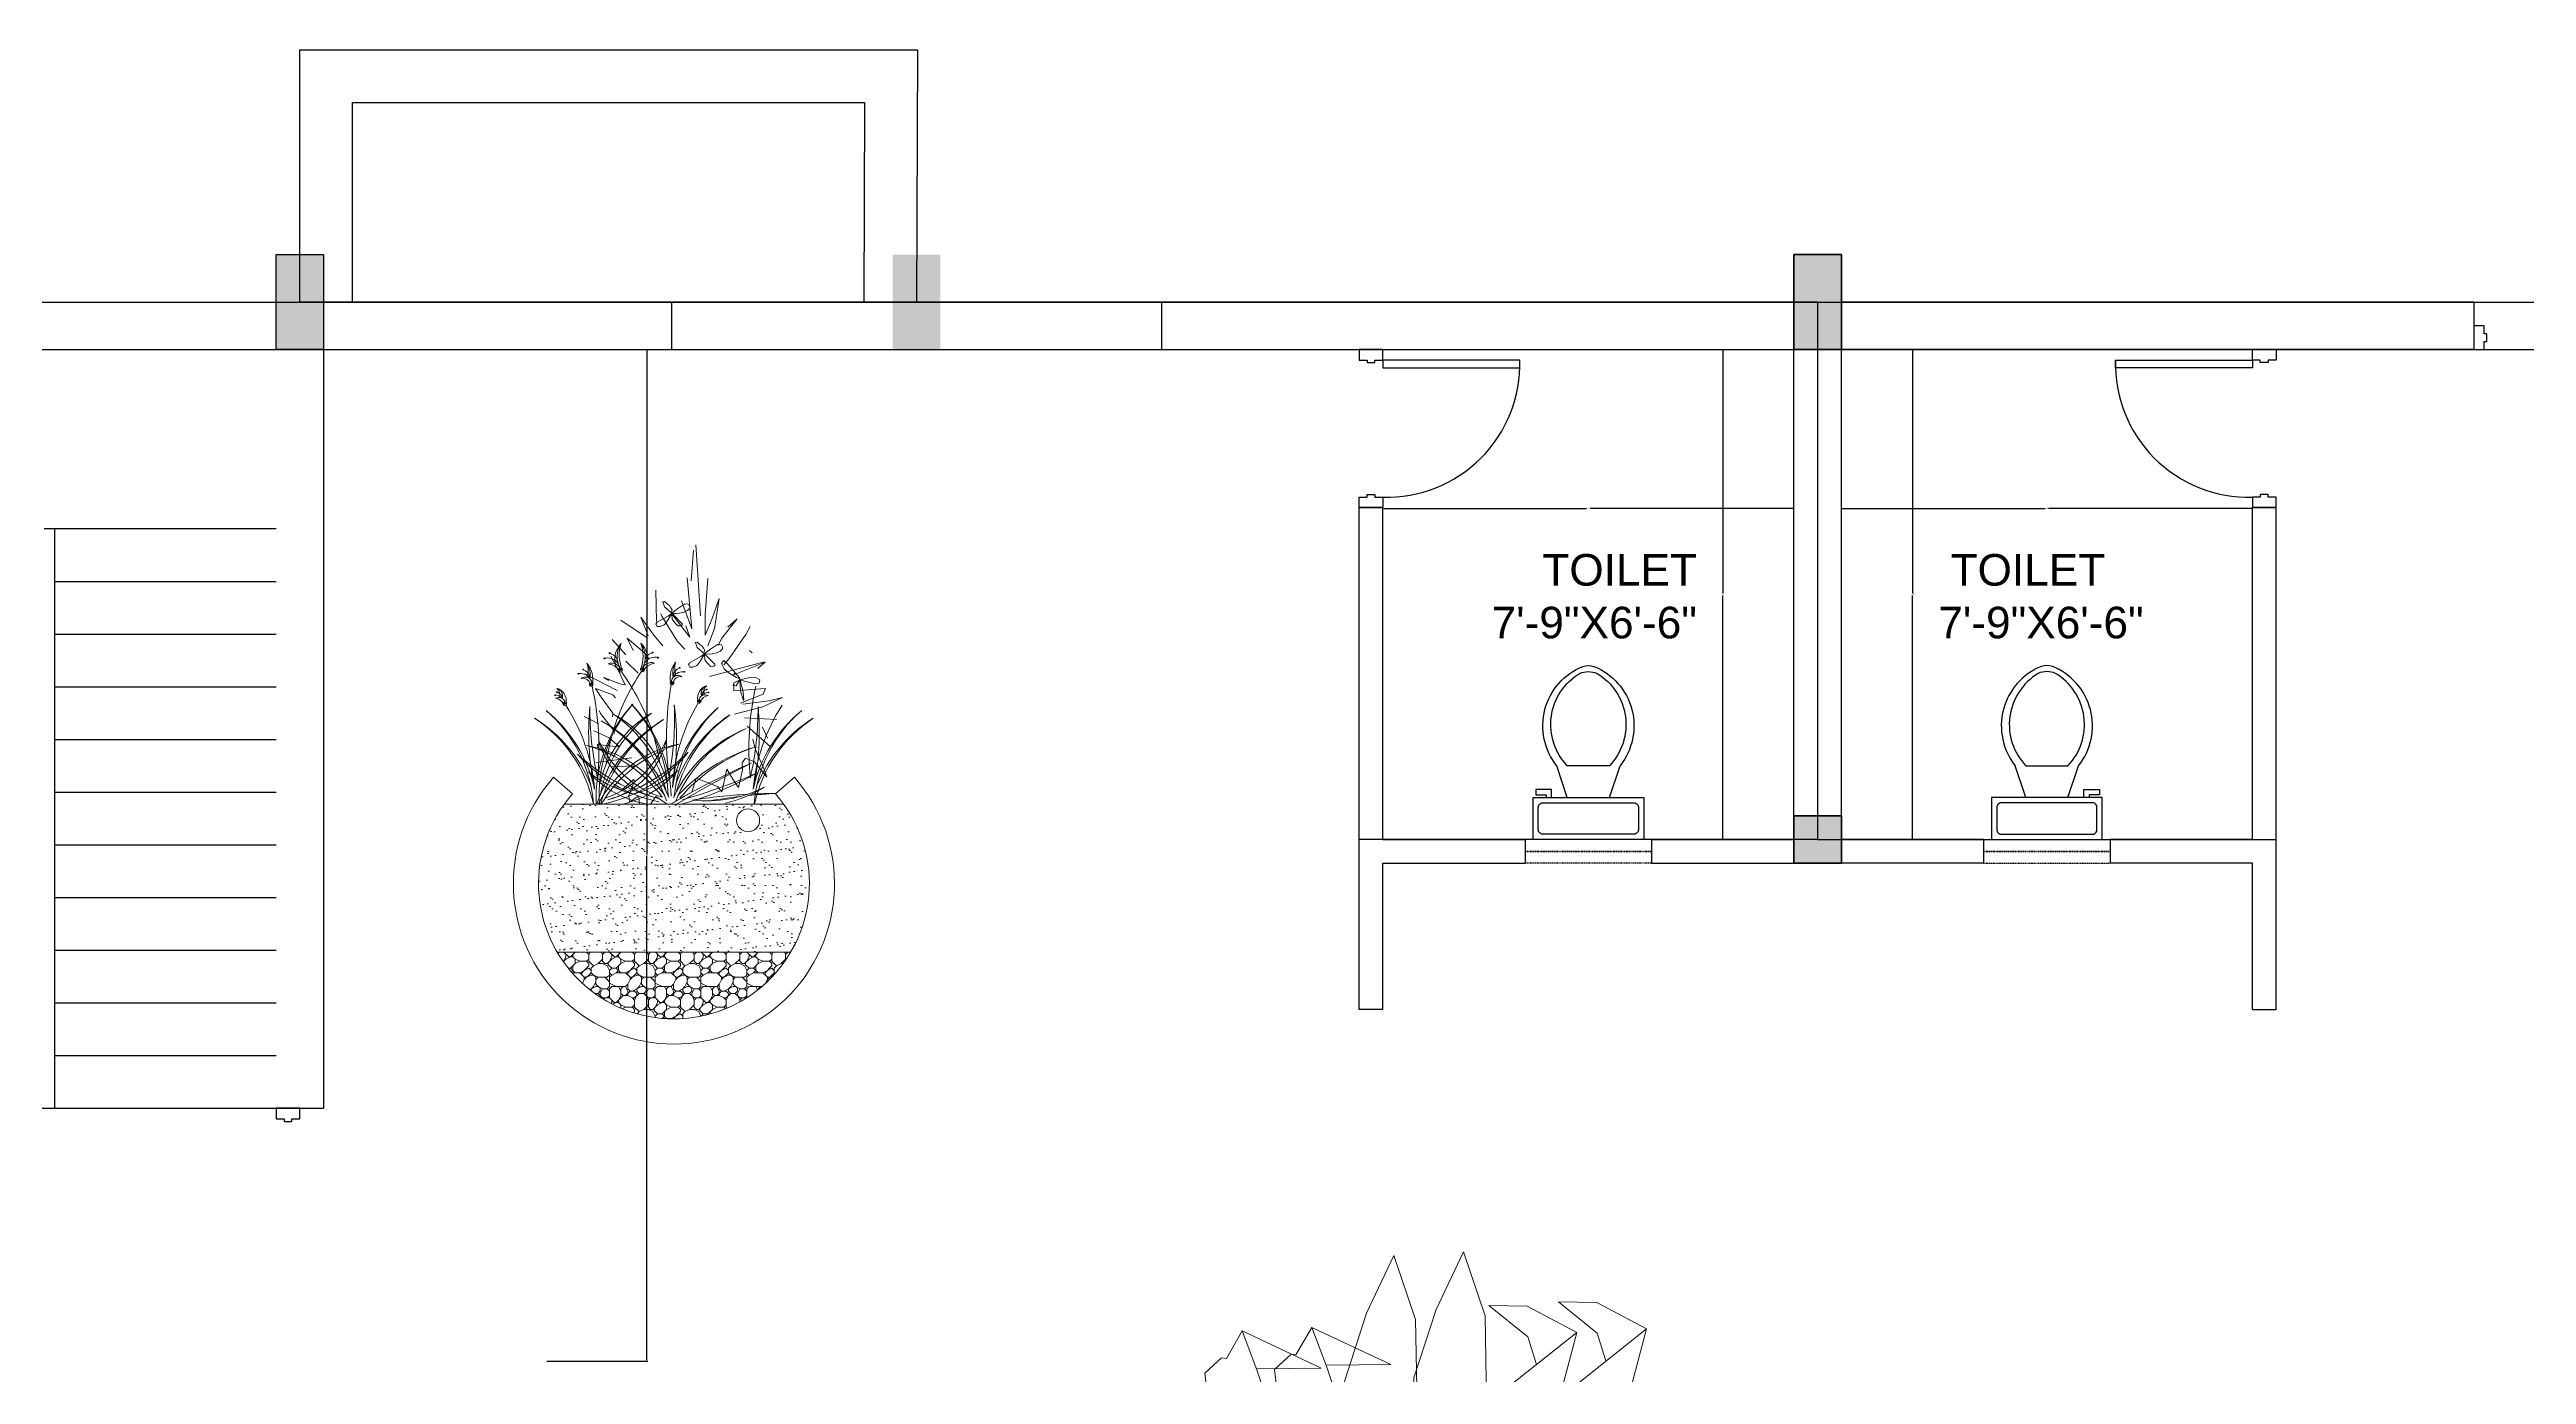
# Model space of a CAD drawing. Header units: metres. Extents: x -2370498 to 1228044, y -644254 to 236701.
# Drawn here: x -78493.2 to -78023.2, y 19658.2 to 19909.6 of the extents above; entities that cross this region are included whole.
import ezdxf

# ---------------------------------------------------------------- set-up
doc = ezdxf.new("R2010")
doc.units = ezdxf.units.M
doc.header["$MEASUREMENT"] = 0
doc.linetypes.add('HIDDEN2', pattern=[0.1875, 0.125, -0.0625])
for name, color, linetype in [('Beam', 6, 'Continuous'), ('column', 156, 'Continuous'), ('dim', 192, 'Continuous'), ('Door', 3, 'Continuous'), ('stair', 6, 'Continuous'), ('text', 1, 'Continuous'), ('TOILET SAMBLE', 181, 'Continuous'), ('window', 5, 'HIDDEN2')]:
    doc.layers.add(name, color=color, linetype=linetype)
doc.layers.add('fl', color=7, linetype='Continuous', lineweight=9, true_color=0xa3d166)
doc.layers.add('Wall', color=7, linetype='Continuous', lineweight=30)
doc.styles.get("Standard").update_dxf_attribs({"font": 'arial.ttf'})
doc.dimstyles.get("Standard").update_dxf_attribs({"dimtxt": 0.18, "dimasz": 0.18, "dimexe": 0.18, "dimexo": 0.0625, "dimgap": 0.09, "dimtad": 0, "dimtih": 1, "dimtoh": 1, "dimdec": 1, "dimzin": 0, "dimdsep": 46, "dimlunit": 4, "dimtxsty": 'Standard', "dimcen": 0.09, "dimadec": 0, "dimazin": 0, "dimtfac": 1, "dimtdec": 1, "dimtofl": 0, "dimtmove": 0, "dimatfit": 3, "dimfxl": 1, "dimtolj": 1, "dimtzin": 0, "dimarcsym": 0})

# ---------------------------------------------------------------- blocks, each defined once
blk = doc.blocks.new('*D69')
at = {"layer": 'Defpoints', "color": 0, "transparency": 16777216}
for p in [(-78398.86, 19852.73), (-78398.86, 19660.73), (-78379.84, 19660.73)]:
    blk.add_point(p, dxfattribs=at)
at = {"layer": 'dim', "color": 0, "lineweight": -2, "transparency": 16777216}
for p, q in [((-78398.8, 19852.73), (-78379.66, 19852.73)), ((-78379.84, 19852.55), (-78379.84, 19756.91)), ((-78379.84, 19660.91), (-78379.84, 19756.55)), ((-78398.8, 19660.73), (-78379.66, 19660.73))]:
    blk.add_line(p, q, dxfattribs=at)
at = {"layer": 'dim', "color": 0, "transparency": 16777216}
for points in [[(-78379.87, 19852.55), (-78379.81, 19852.55), (-78379.84, 19852.73)], [(-78379.87, 19660.91), (-78379.81, 19660.91), (-78379.84, 19660.73)]]:
    blk.add_solid(points, dxfattribs=at)
at = {"layer": 'dim', "color": 0, "transparency": 16777216, "insert": (-78379.84, 19756.73), "char_height": 0.18, "attachment_point": 5}
blk.add_mtext("\\A1;16'", dxfattribs=at)
blk = doc.blocks.new('*D70')
at = {"layer": 'Defpoints', "color": 0, "transparency": 16777216}
for p in [(-78240.17, 19822.57), (-78240.17, 19806.23), (-78162.17, 19806.23)]:
    blk.add_point(p, dxfattribs=at)
at = {"layer": 'dim', "color": 0, "lineweight": -2, "transparency": 16777216}
for p, q in [((-78240.17, 19806.29), (-78240.17, 19822.75)), ((-78239.99, 19822.57), (-78201.5, 19822.57)), ((-78162.35, 19822.57), (-78200.84, 19822.57)), ((-78162.17, 19806.29), (-78162.17, 19822.75))]:
    blk.add_line(p, q, dxfattribs=at)
at = {"layer": 'dim', "color": 0, "transparency": 16777216}
for points in [[(-78239.99, 19822.6), (-78239.99, 19822.54), (-78240.17, 19822.57)], [(-78162.35, 19822.6), (-78162.35, 19822.54), (-78162.17, 19822.57)]]:
    blk.add_solid(points, dxfattribs=at)
at = {"layer": 'dim', "color": 0, "transparency": 16777216, "insert": (-78201.17, 19822.57), "char_height": 0.18, "attachment_point": 5}
blk.add_mtext('\\A1;6\'-6"', dxfattribs=at)
blk = doc.blocks.new('*D71')
at = {"layer": 'Defpoints', "color": 0, "transparency": 16777216}
for p in [(-78177.42, 19852.73), (-78177.42, 19759.73), (-78175.67, 19759.73)]:
    blk.add_point(p, dxfattribs=at)
at = {"layer": 'dim', "color": 0, "lineweight": -2, "transparency": 16777216}
for p, q in [((-78177.36, 19852.73), (-78175.49, 19852.73)), ((-78175.67, 19852.55), (-78175.67, 19806.41)), ((-78175.67, 19759.91), (-78175.67, 19806.05)), ((-78177.36, 19759.73), (-78175.49, 19759.73))]:
    blk.add_line(p, q, dxfattribs=at)
at = {"layer": 'dim', "color": 0, "transparency": 16777216}
for points in [[(-78175.7, 19852.55), (-78175.64, 19852.55), (-78175.67, 19852.73)], [(-78175.7, 19759.91), (-78175.64, 19759.91), (-78175.67, 19759.73)]]:
    blk.add_solid(points, dxfattribs=at)
at = {"layer": 'dim', "color": 0, "transparency": 16777216, "insert": (-78175.67, 19806.23), "char_height": 0.18, "attachment_point": 5}
blk.add_mtext('\\A1;7\'-9"', dxfattribs=at)
blk = doc.blocks.new('Toilet - top')
for p, q in [((9.5, -6), (9.5, -2)), ((-10, -8.5), (-8, -8.5)), ((-10, -9.5), (-10, -8.5)), ((-8, -8.5), (-8, -8)), ((-7, -8), (-7, -9.5)), ((-4, -8), (-6, -14)), ((4, -8), (6, -14)), ((-7, -9.5), (-10, -9.5)), ((4, -14), (-4, -14))]:
    blk.add_line(p, q)
blk.add_lwpolyline([(10.5, -8), (10.5, 0), (-10.5, 0), (-10.5, -8)], close=True)
for points in [[(-9.5, -2), (-9.5, -6)], [(8.5, -1), (-8.5, -1)], [(-8.5, -7), (8.5, -7)]]:
    blk.add_lwpolyline(points)
for centre, radius, start, end in [((-8.62, -1.88), 0.884, 81.8699, 188.1301), ((8.62, -1.88), 0.884, 351.8699, 98.1301), ((-8.62, -6.12), 0.884, 171.8699, 278.1301), ((8.62, -6.12), 0.884, 261.8699, 8.1301), ((3.52, -21.58), 12.17, 141.4691, 247.9714), ((4.2, -21.82), 11.33, 136.3677, 238.9468), ((-3.52, -21.58), 12.17, 292.0284, 38.5307), ((-4.2, -21.82), 11.33, 301.053, 43.6321), ((0, -27.88), 4, 245.7318, 294.2682), ((0, -29), 4, 254.8605, 285.1395)]:
    blk.add_arc(centre, radius, start, end)
blk = doc.blocks.new('*D67')
at = {"layer": 'Defpoints', "color": 0, "transparency": 16777216}
for p in [(-78075.17, 19822.57), (-78153.17, 19806.23), (-78075.17, 19806.23)]:
    blk.add_point(p, dxfattribs=at)
at = {"layer": 'dim', "color": 0, "lineweight": -2, "transparency": 16777216}
for p, q in [((-78153.17, 19806.29), (-78153.17, 19822.75)), ((-78152.99, 19822.57), (-78114.5, 19822.57)), ((-78075.35, 19822.57), (-78113.84, 19822.57)), ((-78075.17, 19806.29), (-78075.17, 19822.75))]:
    blk.add_line(p, q, dxfattribs=at)
at = {"layer": 'dim', "color": 0, "transparency": 16777216}
for points in [[(-78152.99, 19822.6), (-78152.99, 19822.54), (-78153.17, 19822.57)], [(-78075.35, 19822.6), (-78075.35, 19822.54), (-78075.17, 19822.57)]]:
    blk.add_solid(points, dxfattribs=at)
at = {"layer": 'dim', "color": 0, "transparency": 16777216, "insert": (-78114.17, 19822.57), "char_height": 0.18, "attachment_point": 5}
blk.add_mtext('\\A1;6\'-6"', dxfattribs=at)
blk = doc.blocks.new('*D68')
at = {"layer": 'Defpoints', "color": 0, "transparency": 16777216}
for p in [(-78137.91, 19852.73), (-78139.67, 19759.73), (-78137.91, 19759.73)]:
    blk.add_point(p, dxfattribs=at)
at = {"layer": 'dim', "color": 0, "lineweight": -2, "transparency": 16777216}
for p, q in [((-78137.98, 19852.73), (-78139.85, 19852.73)), ((-78139.67, 19852.55), (-78139.67, 19806.41)), ((-78139.67, 19759.91), (-78139.67, 19806.05)), ((-78137.98, 19759.73), (-78139.85, 19759.73))]:
    blk.add_line(p, q, dxfattribs=at)
at = {"layer": 'dim', "color": 0, "transparency": 16777216}
for points in [[(-78139.7, 19852.55), (-78139.64, 19852.55), (-78139.67, 19852.73)], [(-78139.7, 19759.91), (-78139.64, 19759.91), (-78139.67, 19759.73)]]:
    blk.add_solid(points, dxfattribs=at)
at = {"layer": 'dim', "color": 0, "transparency": 16777216, "insert": (-78139.67, 19806.23), "char_height": 0.18, "attachment_point": 5}
blk.add_mtext('\\A1;7\'-9"', dxfattribs=at)
blk = doc.blocks.new('FLOR 2')
for points in [[(214.4043, 128.2982), (214.3907, 128.3688), (214.3953, 128.4265), (214.4292, 128.5018), (214.4302, 128.5333), (214.4414, 128.5418), (214.459, 128.536), (214.4866, 128.5305), (214.465, 128.4951), (214.4562, 128.4197), (214.4473, 128.3559), (214.4405, 128.3378)], [(214.4302, 128.5333), (214.4183, 128.5223), (214.3978, 128.4891), (214.3961, 128.473), (214.4154, 128.4911), (214.4257, 128.4971), (214.4272, 128.4974)], [(214.403, 128.2987), (214.3752, 128.3885), (214.3261, 128.4713), (214.2767, 128.5271), (214.2944, 128.4352), (214.3409, 128.3618), (214.3913, 128.3142), (214.4011, 128.2981)], [(214.2383, 128.4387), (214.2437, 128.4544), (214.255, 128.4686), (214.2676, 128.4746), (214.2573, 128.463), (214.256, 128.4587), (214.2561, 128.4544)], [(214.2648, 128.4031), (214.2562, 128.4096), (214.2383, 128.4387), (214.2561, 128.4544), (214.264, 128.4497), (214.3074, 128.4148)], [(214.4, 128.2982), (214.3496, 128.3445), (214.2886, 128.393), (214.2271, 128.4192), (214.1846, 128.4344), (214.2663, 128.3549), (214.3161, 128.3228)], [(214.5225, 128.3905), (214.5023, 128.4028), (214.4753, 128.4055), (214.4886, 128.3907), (214.4877, 128.3827)], [(214.406, 128.2997), (214.4501, 128.3042), (214.4861, 128.3111), (214.5273, 128.3451), (214.537, 128.3722), (214.5249, 128.3883), (214.5166, 128.3915), (214.4888, 128.3837), (214.45, 128.3498), (214.4263, 128.3199), (214.4048, 128.3015)], [(214.5352, 128.3152), (214.5679, 128.3238), (214.612, 128.3508), (214.6557, 128.3911), (214.5995, 128.3754), (214.5621, 128.3721), (214.5328, 128.3606)], [(214.3993, 128.2978), (214.3468, 128.3158), (214.2804, 128.331), (214.219, 128.3358), (214.1924, 128.33), (214.1864, 128.316), (214.1878, 128.3131), (214.1737, 128.2969), (214.2017, 128.296), (214.2402, 128.2965), (214.2786, 128.2896), (214.3229, 128.2746), (214.3772, 128.2828), (214.3891, 128.2915), (214.3988, 128.296)], [(214.4067, 128.2991), (214.4575, 128.2904), (214.4824, 128.2783), (214.493, 128.2751), (214.5388, 128.2659), (214.5796, 128.2706), (214.6689, 128.2955), (214.5857, 128.3035), (214.5092, 128.3211), (214.495, 128.3184)], [(214.1737, 128.2969), (214.2148, 128.2545), (214.201, 128.296)], [(214.3933, 128.285), (214.3602, 128.2162), (214.3404, 128.1712), (214.2975, 128.1162), (214.2482, 128.0831), (214.2688, 128.141), (214.3325, 128.2446), (214.3747, 128.2821), (214.3863, 128.2871), (214.4001, 128.2951)], [(214.404, 128.2961), (214.4089, 128.2317), (214.4037, 128.1637), (214.3902, 128.1037), (214.3769, 128.0799), (214.3617, 128.0783), (214.3593, 128.0806), (214.3397, 128.0718), (214.3471, 128.0989), (214.3589, 128.1355), (214.3637, 128.1742), (214.3624, 128.221), (214.3863, 128.2705), (214.3933, 128.285), (214.4022, 128.2954)], [(214.4043, 128.2982), (214.4365, 128.2316), (214.4803, 128.1847), (214.5539, 128.1471), (214.5744, 128.1231), (214.5884, 128.1236), (214.5985, 128.1391), (214.6166, 128.1606), (214.5776, 128.1747), (214.5235, 128.228), (214.4767, 128.2723), (214.4446, 128.2912), (214.4072, 128.2973)], [(214.3443, 128.2552), (214.2601, 128.2016), (214.2044, 128.1836), (214.1588, 128.1834), (214.1896, 128.2135), (214.1896, 128.2135), (214.2285, 128.2427), (214.3025, 128.2706), (214.3197, 128.2756)], [(214.4421, 128.2257), (214.4591, 128.1798), (214.4572, 128.1343), (214.4947, 128.1408), (214.4406, 128.1176), (214.4572, 128.1343), (214.4406, 128.1176), (214.4086, 128.2282)], [(214.5744, 128.1231), (214.5582, 128.1242), (214.5214, 128.1374), (214.51, 128.1488), (214.5364, 128.1468), (214.5482, 128.1486), (214.5496, 128.1493)], [(214.2482, 128.0831), (214.2206, 128.1092), (214.2117, 128.1335), (214.2402, 128.1156), (214.2599, 128.1162)], [(214.3397, 128.0718), (214.3113, 128.1236), (214.3469, 128.0982)]]:
    blk.add_lwpolyline(points)
blk = doc.blocks.new('1')
at = {"layer": 'fl', "true_color": 0xb37c4d}
h = blk.add_hatch(dxfattribs=at)
h.set_pattern_fill('AR-SAND', color=45, scale=570.105873, style=0)
h.set_pattern_definition([(37.5, (-3711399.5, -832187.1), (-35.91288, 1098.49355), [0, -866.56093, 0, -969.17998, 0, -926.42204]), (7.5, (-3711399.5, -832187.1), (1008.9601, 1608.92205), [0, -467.48682, 0, -781.04505, 0, -299.30558]), (327.5, (-3712100.7, -832187.1), (1775.39056, 3.22626), [0, -285.05294, 0, -1026.19057, 0, -1339.7488]), (317.5, (-3712100.7, -832187.1), (1713.81043, 500.368), [0, -142.52647, 0, -672.72493, 0, -769.64293])])
h.paths.add_polyline_path([(227046, 19995, 0.2980471), (226601, 10772), (241144, 10772, 0.2980471), (240699, 19995)])
h.paths.add_polyline_path([(237778, 18976, -1), (239209, 18976, -1)], flags=16)
at = {"layer": 'fl'}
h = blk.add_hatch(dxfattribs=at)
h.set_pattern_fill('GHIAIA2', color=256, scale=2850.529365, style=0, pattern_type=2)
h.set_pattern_definition([(0, (-3711257, -832187), (2850.5294, 2850.5294), [855.1588, -997.6853, 142.5265, -855.1588]), (0, (-3710116.7, -831617), (2850.5294, 2850.5294), [142.5265, -712.6323, 570.1059, -1425.2647]), (0, (-3709689.2, -831474.5), (2850.5294, 2850.5294), [142.5265, -2708.0029]), (0, (-3710972, -831332), (2850.5294, 2850.5294), [570.1059, -2280.4235]), (0, (-3711257, -831047), (2850.5294, 2850.5294), [285.053, -2565.4764]), (0, (-3709261.6, -830761.8), (2850.5294, 2850.5294), [285.0529, -142.5265, 142.5265, -2280.4235]), (0, (-3710401.8, -830619.3), (2850.5294, 2850.5294), [427.5794, -2422.95]), (0, (-3711114.4, -830334.2), (2850.5294, 2850.5294), [285.053, -2565.4764]), (0, (-3709974.2, -830049.2), (2850.5294, 2850.5294), [142.5265, -855.1588, 427.5794, -1425.2647]), (0, (-3710544.3, -829906.7), (2850.5294, 2850.5294), [285.053, -2565.4764]), (0, (-3709546.6, -829764), (2850.5294, 2850.5294), [285.053, -2565.4764]), (0, (-3710116.7, -829621.6), (2850.5294, 2850.5294), [285.053, -2565.4764]), (0, (-3708976.5, -829479), (2850.5294, 2850.5294), [285.053, -2565.4764]), (90, (-3711399.5, -832187), (-2850.5294, 2850.5294), [570.1059, -142.5265, 285.05294, -1140.21175, 570.1059, -142.5265]), (90, (-3711257, -830334.2), (-2850.5294, 2850.5294), [142.5265, -2708.0029]), (90, (-3710829.4, -831189.4), (-2850.5294, 2850.5294), [285.0529, -570.1059, 142.5265, -1852.8441]), (90, (-3710686.9, -830761.8), (-2850.5294, 2850.5294), [285.0529, -570.1059, 427.5794, -1567.7912]), (90, (-3710259.3, -831474.5), (-2850.5294, 2850.5294), [142.5265, -1425.2647, 285.05294, -142.5265, 285.05294, -570.1059]), (90, (-3710116.7, -831759.5), (-2850.5294, 2850.5294), [142.5265, -2708.0029]), (90, (-3709831.7, -830904.3), (-2850.5294, 2850.5294), [142.5265, -142.5265, 427.5794, -2137.897]), (90, (-3709689.2, -831332), (-2850.5294, 2850.5294), [285.05294, -1140.21175, 142.5265, -142.5265, 142.5265, -997.6853]), (90, (-3709404, -832044.6), (-2850.5294, 2850.5294), [427.5794, -2422.95]), (90, (-3709119, -829906.7), (-2850.5294, 2850.5294), [142.5265, -142.5265, 142.5265, -2422.95]), (90, (-3708976.5, -830619.3), (-2850.5294, 2850.5294), [427.5794, -2422.95]), (90, (-3708620.2, -830833), (-2850.5294, 2850.5294), [142.5265, -2708.0029]), (45, (-3710401.8, -832187), (3e-13, 2850.5294), [201.561, -3829.6964]), (45, (-3710686.9, -829479), (3e-13, 2850.5294), [201.5609, -604.6828, 604.6828, -2620.3308]), (45, (-3710401.8, -829906.7), (3e-13, 2850.5294), [403.1219, -1007.8143, 201.5609, -2418.7601]), (45, (-3709831.7, -830049.2), (3e-13, 2850.5294), [403.1219, -1410.9408, 201.5609, -2015.6337]), (45, (-3710972, -831332), (3e-13, 2850.5294), [201.561, -3829.6964]), (45, (-3710259.3, -831332), (3e-13, 2850.5294), [604.6885, -3426.5688]), (45, (-3709689.2, -831046.9), (3e-13, 2850.5294), [201.5609, -1209.377, 201.5609, -2418.7584]), (45, (-3709261.6, -830761.8), (3e-13, 2850.5294), [403.1219, -3628.1354]), (45, (-3708691.5, -830761.8), (3e-13, 2850.5294), [403.1219, -3628.1354]), (45, (-3708691.5, -831617), (3e-13, 2850.5294), [201.561, -3829.6964]), (45, (-3708976.5, -830191.7), (3e-13, 2850.5294), [201.561, -3829.6964]), (45, (-3709261.6, -829764.1), (3e-13, 2850.5294), [201.561, -3829.6964]), (45, (-3708691.5, -829479), (3e-13, 2850.5294), [201.561, -3829.6964]), (45, (-3711399.5, -829479), (3e-13, 2850.5294), [201.561, -3829.6964]), (45, (-3709974.2, -830619.3), (3e-13, 2850.5294), [201.561, -3829.6964]), (45, (-3709689.2, -829479), (3e-13, 2850.5294), [201.5609, -1410.9408, 201.5609, -2217.1947]), (45, (-3710972, -831046.9), (3e-13, 2850.5294), [403.1219, -3628.1354]), (45, (-3710972, -830334.2), (3e-13, 2850.5294), [604.6828, -3426.5745]), (135, (-3711257, -831046.9), (-2850.5294, 3e-13), [302.3556, -3728.9016]), (135, (-3709689.2, -831189.4), (-2850.5294, 3e-13), [201.561, -3829.6964]), (135, (-3708834, -830761.8), (-2850.5294, 3e-13), [201.561, -3829.6964]), (135, (-3709831.7, -830191.7), (-2850.5294, 3e-13), [201.561, -3829.6964]), (135, (-3709689.2, -829764.1), (-2850.5294, 3e-13), [201.561, -3829.6964]), (135, (-3710116.7, -829621.6), (-2850.5294, 3e-13), [201.561, -3829.6964]), (135, (-3709546.6, -829764.1), (-2850.5294, 3e-13), [201.561, -3829.6964]), (135, (-3711257, -831474.5), (-2850.5294, 3e-13), [201.561, -3829.6964]), (135, (-3710686.9, -830476.8), (-2850.5294, 3e-13), [201.561, -3829.6964]), (135, (-3710686.9, -831332), (-2850.5294, 3e-13), [403.1219, -3628.1354]), (135, (-3710116.7, -831617), (-2850.5294, 3e-13), [403.1219, -3628.1354]), (135, (-3708976.5, -830049.2), (-2850.5294, 3e-13), [403.1219, -3628.1354]), (135, (-3709831.7, -830761.8), (-2850.5294, 3e-13), [201.561, -3829.6964]), (135, (-3709404.1, -831617), (-2850.5294, 3e-13), [403.1219, -2418.754, 201.5609, -1007.8205]), (135, (-3711114.4, -830334.2), (-2850.5279, 0.0014), [403.1219, -806.2514, 403.1219, -2418.7621]), (135, (-3711399.5, -831902), (-2850.5294, 3e-13), [403.06485, -1007.9472, 403.06485, -1007.9472, 201.5324, -1007.7008]), (26.56505, (-3710401.8, -831331.9), (2850.52937, 1e-07), [637.3784, -318.6892, 318.6892, -5099.2207]), (26.56505, (-3709974.2, -829621.6), (2850.52937, 1e-07), [637.3784, -5736.599]), (26.56505, (-3709974.2, -831617), (2850.52937, 1e-07), [318.6892, -6055.2882]), (26.56505, (-3711257, -831474.5), (2850.52937, 1e-07), [318.6892, -6055.2882]), (26.56505, (-3710686.9, -830761.8), (2850.52937, 1e-07), [318.6892, -6055.2882]), (26.56505, (-3711257, -830476.8), (2850.52937, 1e-07), [318.6892, -6055.2882]), (63.43495, (-3710829.4, -830191.7), (1e-07, 2850.52937), [318.6892, -6055.2882]), (63.43495, (-3709831.7, -830191.7), (1e-07, 2850.52937), [318.6892, -6055.2882]), (63.43495, (-3709546.6, -832187.1), (1e-07, 2850.52937), [318.6892, -6055.2882]), (63.43495, (-3711399.5, -830619.3), (1e-07, 2850.52937), [318.6892, -6055.2882]), (63.43495, (-3710259.3, -832044.6), (1e-07, 2850.52937), [318.6892, -2230.8243, 318.6892, -3505.7748]), (116.56505, (-3710686.9, -829621.6), (-1e-07, 2850.52937), [318.6892, -6055.2882]), (116.56505, (-3708976.5, -830191.7), (-1e-07, 2850.52937), [318.6892, -6055.2882]), (116.56505, (-3710259.3, -829621.6), (-1e-07, 2850.52937), [318.6892, -6055.2882]), (116.56505, (-3711399.5, -831189.4), (-1e-07, 2850.52937), [318.6892, -6055.2882]), (153.43495, (-3709261.6, -831617), (-2850.52937, 1e-07), [318.6892, -6055.2882]), (153.43495, (-3708691.5, -830904.3), (-2850.52937, 1e-07), [318.6892, -6055.2882]), (153.43495, (-3710401.8, -830619.3), (-2850.52937, 1e-07), [318.6892, -6055.2882]), (153.43495, (-3709974.2, -830049.2), (-2850.52937, 1e-07), [318.6892, -6055.2882]), (153.43495, (-3708976.5, -829479.1), (-2850.52937, 1e-07), [318.6892, -6055.2882]), (153.43495, (-3710971.9, -832187.1), (-2850.52937, 1e-07), [478.0338, -5895.9437])])
h.paths.add_polyline_path([(241144, 10772), (226601, 10772, 0.5723274)])
at = {"layer": 'fl', "color": 96}
for p, q in [((234942, 33904), (235098, 35808)), ((235236, 36144), (235518, 31709)), ((234701, 34090), (234994, 30911)), ((235981, 34049), (235808, 31793)), ((232784, 31366), (232750, 33316)), ((234994, 30911), (234346, 32658)), ((236260, 31559), (236691, 32796)), ((236691, 32796), (236393, 30924)), ((232201, 30339), (230567, 31451)), ((232269, 30478), (231813, 31629)), ((231813, 31629), (232629, 30518)), ((233056, 31838), (233117, 31701)), ((233117, 31701), (234087, 30123)), ((233743, 31839), (234860, 30385)), ((234860, 30385), (234611, 31094)), ((235808, 31793), (235824, 30516)), ((235824, 30516), (236260, 31559)), ((236393, 30924), (235985, 29855)), ((237817, 31528), (236831, 30300)), ((237224, 31008), (237817, 31528)), ((238611, 31055), (238351, 30546)), ((230034, 30240), (230871, 29280)), ((231328, 29557), (230969, 30323)), ((230969, 30323), (232057, 29387)), ((232057, 29387), (232318, 29063)), ((232629, 30518), (233180, 29842)), ((234087, 30123), (234548, 29639)), ((236831, 30300), (236623, 29876)), ((238351, 30546), (237318, 29067)), ((238579, 29554), (238750, 29421)), ((230346, 27064), (228328, 28107)), ((229808, 27699), (229497, 27883)), ((229497, 27883), (230511, 27473)), ((230367, 28413), (229952, 29204)), ((230845, 27429), (230367, 28413)), ((230879, 28903), (231654, 28151)), ((239495, 28850), (236091, 27935)), ((237318, 29067), (236970, 28666)), ((237575, 28048), (239548, 28837)), ((237709, 28191), (237575, 28048)), ((239548, 28837), (239089, 28433)), ((229344, 26656), (228992, 27199)), ((228992, 27199), (230062, 26791)), ((230073, 25653), (229344, 26656)), ((230062, 26791), (230235, 26603)), ((230511, 27473), (230845, 27429)), ((237593, 27520), (237609, 27049)), ((237609, 27049), (239576, 27199)), ((239422, 26833), (238024, 26285)), ((238163, 26213), (239775, 26431)), ((240626, 26636), (239401, 26044)), ((239576, 27199), (239422, 26833)), ((239775, 26431), (240626, 26636)), ((228272, 25437), (229202, 24992)), ((229296, 25626), (229206, 25818)), ((230050, 24680), (229296, 25626)), ((230052, 25430), (230073, 25653)), ((239401, 26044), (237652, 25586)), ((238273, 25359), (240270, 25251)), ((238425, 24839), (239872, 23581)), ((239381, 24776), (239710, 24093)), ((229847, 24117), (228888, 24557)), ((229147, 23482), (229084, 23702)), ((229084, 23702), (230059, 23597)), ((230107, 23015), (229147, 23482)), ((230478, 23555), (229847, 24117)), ((230172, 24378), (230050, 24680)), ((230059, 23597), (230478, 23555)), ((238795, 24034), (238927, 23427)), ((238927, 23427), (239498, 22141)), ((229039, 22577), (231240, 22872)), ((230908, 22348), (229936, 22315)), ((230219, 22991), (230107, 23015)), ((231463, 22367), (230908, 22348)), ((231216, 22275), (231463, 22367)), ((235266, 21608), (234991, 20737)), ((236589, 21097), (235266, 21608)), ((237164, 22172), (236851, 20745)), ((237635, 21383), (237164, 22172)), ((238139, 22094), (237897, 21031)), ((238335, 22851), (238123, 22566)), ((238123, 22566), (238139, 22094)), ((238899, 22620), (238335, 22851)), ((239653, 21674), (238899, 22620)), ((239498, 22141), (239653, 21674)), ((230597, 20865), (230116, 21126)), ((231352, 21530), (230597, 20865)), ((231053, 20519), (231411, 21421)), ((231095, 20104), (231053, 20519)), ((231638, 20484), (231095, 20104)), ((231411, 21421), (231352, 21530)), ((231696, 20402), (231638, 20484)), ((231736, 19995), (231696, 20402)), ((232750, 20466), (232416, 19995)), ((233443, 19995), (232750, 20466)), ((234991, 20737), (233649, 19995)), ((236851, 20745), (236589, 21097)), ((237897, 21031), (237635, 21383))]:
    blk.add_line(p, q, dxfattribs=at)
at = {"layer": 'fl', "color": 6}
for p, q in [((233148, 32578), (233261, 32601)), ((233186, 32582), (233280, 32279)), ((233261, 32601), (233366, 32540)), ((233366, 32540), (233472, 32449)), ((233472, 32449), (233598, 32357)), ((234117, 32169), (234551, 32462)), ((234688, 32459), (234584, 32447)), ((234803, 32430), (234688, 32459)), ((234857, 32317), (234803, 32430)), ((232826, 31324), (232745, 31208)), ((232745, 31208), (232831, 31053)), ((232831, 31053), (233008, 31057)), ((232839, 31348), (233521, 31704)), ((233008, 31057), (233256, 31155)), ((233256, 31155), (233419, 31324)), ((233280, 32279), (233766, 31852)), ((233419, 31324), (233732, 31860)), ((233521, 31704), (234117, 32169)), ((233598, 32357), (233684, 32223)), ((233684, 32223), (233759, 32089)), ((233759, 32089), (233730, 31974)), ((233743, 31839), (233769, 31507)), ((233763, 31871), (234023, 31865)), ((233766, 31852), (234400, 31206)), ((233769, 31507), (233918, 31291)), ((233918, 31291), (234109, 31086)), ((234023, 31865), (234241, 31879)), ((234109, 31086), (234317, 31100)), ((234241, 31879), (234510, 31946)), ((234317, 31100), (234399, 31174)), ((234510, 31946), (234716, 32044)), ((234716, 32044), (234859, 32192)), ((234859, 32192), (234857, 32317)), ((235183, 30051), (235297, 30073)), ((235221, 30054), (235315, 29752)), ((235297, 30073), (235402, 30013)), ((235315, 29752), (235802, 29324)), ((235402, 30013), (235508, 29921)), ((235454, 28796), (235767, 29332)), ((235508, 29921), (235634, 29830)), ((235557, 29177), (236152, 29642)), ((235634, 29830), (235719, 29696)), ((235719, 29696), (235795, 29562)), ((235795, 29562), (235765, 29447)), ((235778, 29312), (235805, 28979)), ((235798, 29343), (236058, 29338)), ((235802, 29324), (236435, 28679)), ((236058, 29338), (236276, 29352)), ((236152, 29642), (236587, 29934)), ((236276, 29352), (236546, 29419)), ((236546, 29419), (236752, 29516)), ((236724, 29932), (236620, 29920)), ((236839, 29903), (236724, 29932)), ((236752, 29516), (236895, 29664)), ((236893, 29789), (236839, 29903)), ((236895, 29664), (236893, 29789)), ((234862, 28796), (234781, 28681)), ((234781, 28681), (234867, 28526)), ((234867, 28526), (235043, 28529)), ((234875, 28820), (235557, 29177)), ((235043, 28529), (235291, 28627)), ((235291, 28627), (235454, 28796)), ((235805, 28979), (235954, 28763)), ((235954, 28763), (236145, 28559)), ((236145, 28559), (236352, 28573)), ((236352, 28573), (236434, 28647))]:
    blk.add_line(p, q, dxfattribs=at)
at = {"layer": 'fl', "color": 1}
for p, q in [((236834, 28758), (236972, 28931)), ((236997, 28419), (236834, 28758)), ((236972, 28931), (237195, 28756)), ((237240, 28194), (236997, 28419)), ((237948, 27851), (237192, 28756)), ((237454, 28055), (237240, 28194)), ((237766, 27876), (237454, 28055)), ((237951, 27807), (237766, 27876)), ((238179, 26992), (237948, 27851)), ((238593, 27872), (237991, 27741)), ((238940, 27902), (238593, 27872)), ((238941, 27896), (239218, 27731)), ((237593, 27520), (237565, 27376)), ((237565, 27376), (237750, 27365)), ((237991, 27741), (237603, 27547)), ((237750, 27365), (237975, 27748)), ((238014, 27032), (237983, 27728)), ((238207, 26450), (238014, 27032)), ((238935, 27487), (238028, 27717)), ((238219, 26460), (238179, 26992)), ((239181, 27525), (238935, 27487)), ((239218, 27731), (239181, 27525))]:
    blk.add_line(p, q, dxfattribs=at)
at = {"layer": 'fl'}
for p, q in [((227550, 20624), (226375, 21661)), ((240196, 20624), (241371, 21661)), ((227046, 19995), (240699, 19995)), ((226601, 10772), (241144, 10772))]:
    blk.add_line(p, q, dxfattribs=at)
blk.add_circle((238494, 18976), 715, dxfattribs=at)
for centre, radius, start, end in [((229870, 29388), 30.3, 11.80195, 191.80195), ((229870, 29388), 30.3, 191.80195, 11.80195), ((232542, 29431), 30.3, 350.19805, 170.19805), ((232542, 29431), 30.3, 170.19805, 350.19805), ((227920, 28114), 26.2, 7.58916, 187.58916), ((227920, 28114), 26.2, 187.58916, 7.58916), ((228220, 28372), 26.2, 7.58916, 187.58916), ((228220, 28372), 26.2, 187.58916, 7.58916), ((229545, 29064), 30.3, 11.80195, 191.80195), ((229545, 29064), 30.3, 191.80195, 11.80195), ((232878, 29119), 30.3, 170.19805, 350.19805), ((232878, 29119), 30.3, 350.19805, 170.19805), ((234226, 28480), 26.2, 354.41084, 174.41084), ((234226, 28480), 26.2, 174.41084, 354.41084), ((234535, 28232), 26.2, 354.41084, 174.41084), ((234535, 28232), 26.2, 174.41084, 354.41084), ((226473, 26770), 26.2, 19.64901, 199.64901), ((226473, 26770), 26.2, 199.64901, 19.64901), ((226587, 26968), 26.2, 19.64901, 199.64901), ((226587, 26968), 26.2, 199.64901, 19.64901), ((235907, 27134), 26.2, 162.35099, 342.35099), ((235907, 27134), 26.2, 342.35099, 162.35099), ((236028, 26940), 26.2, 162.35099, 342.35099), ((236028, 26940), 26.2, 342.35099, 162.35099), ((233873, 15043), 10001, 138.5688, 41.4312), ((233873, 15043), 8433, 138.5688, 41.4312)]:
    blk.add_arc(centre, radius, start, end, dxfattribs=at)
at = {"layer": 'fl', "color": 72}
for centre, radius, start, end in [((229720, 28734), 665, 13.71283, 76.14369), ((232714, 28784), 665, 105.85631, 168.28717), ((228033, 27332), 792, 39.50692, 100.13227), ((227972, 27703), 710, 16.85119, 68.80136), ((229744, 28283), 809, 35.66357, 106.40403), ((230581, 28404), 191, 172.37814, 246.60661), ((230746, 28600), 394, 205.74216, 233.13442), ((230840, 28459), 373, 178.72304, 207.75715), ((230930, 28612), 485, 197.31111, 219.75076), ((230547, 28319), 100, 245.35877, 345.32389), ((230165, 28193), 459, 16.3461, 37.9549), ((231390, 28535), 864, 184.01405, 195.66933), ((229958, 28569), 693, 339.07279, 350.88664), ((230259, 28375), 393, 348.15341, 12.43338), ((232189, 28406), 393, 169.56662, 193.84659), ((232482, 28610), 693, 191.11336, 202.92721), ((231903, 28340), 100, 196.67611, 296.64123), ((232288, 28227), 459, 144.0451, 165.6539), ((231053, 28526), 864, 346.33067, 357.98595), ((231510, 28619), 485, 322.24924, 344.68889), ((231604, 28469), 373, 334.24285, 3.27696), ((231693, 28614), 394, 308.86558, 336.25784), ((231866, 28423), 191, 295.39339, 9.62186), ((232707, 28332), 809, 75.59597, 146.33643), ((234498, 27820), 710, 113.19864, 165.14881), ((234449, 27447), 792, 81.86773, 142.49308), ((226419, 25998), 792, 50.41601, 87.35492), ((226281, 26348), 710, 24.08418, 65.30078), ((227110, 26296), 165, 180.2252, 254.45366), ((227228, 26483), 341, 213.58921, 240.98147), ((227326, 26374), 323, 186.5701, 215.60421), ((227384, 26515), 419, 205.15816, 227.59781), ((226779, 26066), 397, 24.19315, 45.80195), ((227787, 26504), 747, 191.8611, 203.51639), ((226557, 26364), 599, 346.91984, 358.73369), ((226837, 26233), 340, 356.00046, 20.28043), ((228771, 27479), 165, 168.16535, 242.39382), ((228926, 27638), 341, 201.52937, 228.92163), ((228998, 27510), 323, 174.51025, 203.54436), ((229085, 27636), 419, 193.09832, 215.53797), ((228736, 27408), 86.5, 241.14598, 341.1111), ((229477, 27541), 747, 179.80126, 191.45654), ((228399, 27323), 397, 12.13331, 33.74211), ((228245, 27661), 599, 334.86, 346.67385), ((228491, 27474), 340, 343.94062, 8.22058), ((233986, 27573), 340, 173.77942, 198.05938), ((234226, 27768), 599, 195.32615, 207.14), ((233744, 27498), 86.5, 200.8889, 300.85402), ((234083, 27425), 397, 148.25789, 169.86669), ((232999, 27605), 747, 350.54346, 2.19874), ((233387, 27714), 419, 326.46203, 348.90168), ((233478, 27591), 323, 338.45564, 7.48975), ((233546, 27721), 341, 313.07837, 340.47063), ((233706, 27568), 165, 299.60618, 13.83465), ((235683, 26390), 340, 161.71957, 185.99954), ((235430, 26368), 86.5, 188.82905, 288.79418), ((235958, 26531), 599, 183.26631, 195.08016), ((235747, 26225), 397, 136.19805, 157.80685), ((234724, 26628), 747, 338.48361, 350.1389), ((235126, 26653), 419, 314.40219, 336.84184), ((235408, 26443), 165, 287.54634, 1.7748), ((235190, 26514), 323, 326.39579, 355.4299), ((235283, 26627), 341, 301.01853, 328.41079), ((236234, 26525), 710, 116.69922, 157.91582), ((236109, 26170), 792, 94.64508, 131.58399), ((227090, 26219), 86.5, 253.20582, 353.17095)]:
    blk.add_arc(centre, radius, start, end, dxfattribs=at)
at = {"layer": 'fl', "color": 2}
for centre, radius, start, end in [((231547, 29038), 1357, 135.56318, 193.72928), ((231825, 29181), 1486, 147.096, 209.2874), ((232883, 29270), 2415, 162.68585, 201.11973), ((230595, 29157), 1486, 332.7126, 34.904), ((230878, 29024), 1357, 348.27072, 46.43682), ((229534, 29208), 2415, 340.88027, 19.31415), ((228360, 27505), 401, 357.41754, 130.87033), ((228218, 27394), 431, 6.98321, 106.10547), ((227201, 27715), 1631, 351.41344, 39.82749), ((227038, 28292), 1490, 344.30643, 18.279), ((227169, 28013), 1486, 351.50962, 30.19495), ((229991, 28190), 577, 11.18624, 111.74933), ((229615, 27661), 1078, 44.02091, 81.36266), ((232463, 28230), 577, 70.25067, 170.81376), ((232857, 27714), 1078, 100.63734, 137.97909), ((235268, 27859), 1631, 142.17251, 190.58656), ((234116, 27608), 401, 51.12967, 184.58246), ((235289, 28157), 1486, 151.80505, 190.49038), ((234262, 27502), 431, 75.89453, 175.01679), ((235410, 28441), 1490, 163.721, 197.69357), ((226705, 26237), 398, 9.20418, 120.22495), ((226411, 25929), 659, 27.92925, 81.80711), ((226443, 26721), 493, 342.81601, 75.02011), ((226319, 26821), 453, 335.7976, 56.22781), ((226384, 26438), 782, 349.63301, 76.13655), ((236129, 26611), 782, 105.86345, 192.36699), ((235814, 26399), 398, 61.77505, 172.79582), ((236119, 26101), 659, 100.19289, 154.07075), ((236059, 26892), 493, 106.97989, 199.18399), ((236180, 26996), 453, 125.77219, 206.2024)]:
    blk.add_arc(centre, radius, start, end, dxfattribs=at)
at = {"layer": 'fl', "color": 96}
for centre, radius, start, end in [((243581, 20409), 14112, 146.22443, 163.21253), ((219152, 19986), 14112, 18.78747, 35.77557), ((211209, 23423), 17995, 354.27908, 12.54273), ((251399, 24127), 17995, 169.45727, 187.72092), ((245310, 20381), 11552, 149.21284, 176.84899), ((256536, 23423), 17995, 167.45727, 185.72092), ((220516, 18210), 8526, 12.08493, 56.73388), ((220626, 17950), 8686, 21.56508, 58.28144), ((220372, 19333), 8526, 4.45138, 49.45471), ((220448, 19061), 8686, 12.41217, 51.00227), ((217426, 19891), 11552, 5.15101, 32.78716), ((245642, 24477), 17083, 174.61742, 191.98948), ((248056, 25926), 19422, 179.54712, 192.78168), ((237706, 20343), 8686, 137.49159, 182.29599), ((238130, 17111), 9510, 121.14706, 162.3489), ((237741, 20623), 8526, 139.03915, 184.22422), ((235946, 19736), 6867, 120.35364, 167.84233), ((238207, 17430), 9279, 122.56699, 163.95315), ((237105, 19238), 7918, 125.78049, 169.15806), ((224715, 16880), 9510, 21.70798, 60.85294), ((224627, 17196), 9279, 18.86557, 59.43301), ((225665, 19041), 7918, 12.84194, 56.21951), ((226807, 19579), 6867, 14.15767, 61.64636), ((224981, 20403), 8526, 0.70295, 42.96085), ((225026, 20124), 8686, 2.3901, 44.50841), ((214488, 25343), 19422, 349.21832, 2.45288), ((216951, 23979), 17083, 350.01052, 7.38258), ((242318, 19446), 8686, 130.99773, 169.58783), ((241697, 16676), 8686, 112.5744, 154.7193), ((242385, 19720), 8526, 132.54529, 174.80319), ((241847, 16915), 8526, 114.12196, 157.63631), ((242180, 18329), 8686, 123.71856, 160.43492), ((242280, 18592), 8526, 125.26612, 165.16793), ((219689, 25926), 19422, 347.21832, 0.45288), ((250320, 19891), 11552, 147.21284, 174.84899), ((222104, 24477), 17083, 348.01052, 5.38258), ((247297, 19061), 8686, 128.99773, 167.58783), ((247373, 19333), 8526, 130.54529, 175.54862), ((247230, 18210), 8526, 123.26612, 167.91507), ((247120, 17950), 8686, 121.71856, 158.43492), ((227307, 16498), 7223, 34.19124, 81.03996), ((226269, 15391), 8521, 36.16622, 75.29169), ((235553, 16639), 7223, 100.96004, 152.3132), ((234084, 25273), 5074, 194.95737, 201.38489), ((235856, 27195), 7415, 205.83327, 210.95411), ((236629, 15569), 8521, 106.70831, 148.70794), ((234084, 25273), 5074, 202.71068, 257.39473), ((227531, 29121), 9328, 281.94454, 320.78607), ((227499, 26311), 6310, 289.24721, 331.47662), ((235019, 26446), 6310, 210.52338, 252.75279), ((242175, 20950), 12610, 165.31825, 172.93201), ((228474, 25172), 5074, 284.60527, 339.28932), ((226488, 31492), 11695, 286.21374, 315.00573), ((220539, 20575), 12610, 9.06799, 16.68175), ((226636, 27031), 7415, 331.04589, 336.16673), ((228474, 25172), 5074, 340.61511, 347.04263), ((242176, 13079), 10968, 107.7857, 137.25057), ((242527, 13226), 10941, 109.77116, 139.19361), ((235849, 31659), 11695, 226.99427, 255.78626), ((234889, 29252), 9328, 221.21393, 257.92768), ((233192, 27894), 7507, 231.83837, 256.0141), ((233324, 26366), 6472, 222.51966, 259.8837), ((229196, 26291), 6472, 283.37804, 319.48034), ((229274, 27823), 7507, 285.9859, 310.16163), ((257604, -20830), 47319, 113.53444, 119.97645), ((266096, -32559), 61541, 116.42332, 121.34648), ((225434, 52492), 33452, 285.56, 294.0219), ((228714, 40229), 21012, 285.74456, 299.47405), ((240331, -13838), 34490, 93.13909, 98.84209), ((235941, 28021), 7831, 263.33337, 297.0085), ((241951, -13820), 34514, 96.55624, 99.79042), ((235282, 27872), 8025, 282.97506, 301.68562), ((241951, -13820), 34514, 92.82762, 95.73925), ((240331, -13838), 34490, 90.13814, 92.7056)]:
    blk.add_arc(centre, radius, start, end, dxfattribs=at)

msp = doc.modelspace()

# ---------------------------------------------------------------- hatches: boundary and pattern name
at = {"layer": 'column'}
h = msp.add_hatch(color=256, dxfattribs=at)
h.dxf.hatch_style = 1
h.paths.add_polyline_path([(-78450.16774, 19852.73165), (-78441.16774, 19852.73165), (-78441.16774, 19870.73165), (-78450.16774, 19870.73165)])
h = msp.add_hatch(color=256, dxfattribs=at)
h.dxf.hatch_style = 1
h.paths.add_polyline_path([(-78333.16774, 19852.73165), (-78324.16774, 19852.73165), (-78324.16774, 19870.73165), (-78333.16774, 19870.73165)])
h = msp.add_hatch(color=256, dxfattribs=at)
h.dxf.hatch_style = 1
h.paths.add_polyline_path([(-78153.16774, 19852.73165), (-78162.16774, 19852.73165), (-78162.16774, 19870.73165), (-78153.16774, 19870.73165)])
h = msp.add_hatch(color=256, dxfattribs=at)
h.dxf.hatch_style = 1
h.paths.add_polyline_path([(-78162.16774, 19852.73165), (-78153.16774, 19852.73165), (-78153.16774, 19870.73165), (-78162.16774, 19870.73165)])
h = msp.add_hatch(color=256, dxfattribs=at)
h.dxf.hatch_style = 1
h.paths.add_polyline_path([(-78153.16774, 19755.23165), (-78162.16774, 19755.23165), (-78162.16774, 19764.23165), (-78153.16774, 19764.23165)])
h = msp.add_hatch(color=256, dxfattribs=at)
h.dxf.hatch_style = 1
h.paths.add_polyline_path([(-78162.16774, 19755.23165), (-78153.16774, 19755.23165), (-78153.16774, 19764.23165), (-78162.16774, 19764.23165)])

# ---------------------------------------------------------------- linework, layer by layer
for p, q in [((-78445.66774, 19861.73165), (-78445.66774, 19909.60781)), ((-78445.66774, 19909.60781), (-78328.46798, 19909.60781)), ((-78338.46789, 19909.64953), (-78338.46807, 19909.60781)), ((-78328.46798, 19909.60781), (-78328.66774, 19861.73165)), ((-78435.66774, 19861.73165), (-78435.66774, 19899.60781)), ((-78435.66774, 19899.60781), (-78338.50979, 19899.60781)), ((-78338.50979, 19899.60781), (-78338.66766, 19861.77338)), ((-78328.50971, 19899.60781), (-78328.46798, 19899.60781)), ((-78550.66774, 19861.73165), (-77601.16774, 19861.73165)), ((-78714.16774, 19852.73165), (-77601.16774, 19852.73165))]:
    msp.add_line(p, q)
at = {"layer": 'Beam'}
for p, q in [((-78328.66774, 19861.73165), (-78445.66774, 19861.73165)), ((-78157.66774, 19861.73165), (-78328.66774, 19861.73165)), ((-78157.66774, 19861.73165), (-78157.66774, 19759.73165)), ((-78157.66774, 19861.73165), (-77986.66774, 19861.73165)), ((-78157.66774, 19861.73165), (-78157.66774, 19759.73165)), ((-78157.66774, 19759.73165), (-78244.66774, 19759.73165)), ((-78157.66774, 19759.73165), (-78070.66774, 19759.73165))]:
    msp.add_line(p, q, dxfattribs=at)
at = {"layer": 'column'}
for points in [[(-78441.16774, 19852.73165), (-78450.16774, 19852.73165), (-78450.16774, 19870.73165), (-78441.16774, 19870.73165)], [(-78162.16774, 19852.73165), (-78153.16774, 19852.73165), (-78153.16774, 19870.73165), (-78162.16774, 19870.73165)], [(-78153.16774, 19852.73165), (-78162.16774, 19852.73165), (-78162.16774, 19870.73165), (-78153.16774, 19870.73165)], [(-78162.16774, 19755.23165), (-78153.16774, 19755.23165), (-78153.16774, 19764.23165), (-78162.16774, 19764.23165)], [(-78153.16774, 19755.23165), (-78162.16774, 19755.23165), (-78162.16774, 19764.23165), (-78153.16774, 19764.23165)]]:
    msp.add_lwpolyline(points, close=True, dxfattribs=at)
at = {"layer": 'Door'}
for points in [[(-78033.16774, 19857.23165), (-78033.16774, 19852.73165), (-78031.16774, 19852.73165), (-78031.16774, 19854.23165), (-78030.66774, 19854.23165), (-78030.66774, 19855.73165), (-78031.16774, 19855.73165), (-78031.16774, 19857.23165), (-78033.16774, 19857.23165)], [(-78240.16774, 19852.73165), (-78244.66774, 19852.73165), (-78244.66774, 19850.73165), (-78243.16774, 19850.73165), (-78243.16774, 19850.23165), (-78241.66774, 19850.23165), (-78241.66774, 19850.73165), (-78240.16774, 19850.73165), (-78240.16774, 19852.73165)], [(-78075.16774, 19852.73165), (-78070.66774, 19852.73165), (-78070.66774, 19850.73165), (-78072.16774, 19850.73165), (-78072.16774, 19850.23165), (-78073.66774, 19850.23165), (-78073.66774, 19850.73165), (-78075.16774, 19850.73165), (-78075.16774, 19852.73165)], [(-78240.16774, 19822.73165), (-78244.66774, 19822.73165), (-78244.66774, 19824.73165), (-78243.16774, 19824.73165), (-78243.16774, 19825.23165), (-78241.66774, 19825.23165), (-78241.66774, 19824.73165), (-78240.16774, 19824.73165), (-78240.16774, 19822.73165)], [(-78075.16774, 19822.73165), (-78070.66774, 19822.73165), (-78070.66774, 19824.73165), (-78072.16774, 19824.73165), (-78072.16774, 19825.23165), (-78073.66774, 19825.23165), (-78073.66774, 19824.73165), (-78075.16774, 19824.73165), (-78075.16774, 19822.73165)], [(-78445.66774, 19708.73165), (-78450.16774, 19708.73165), (-78450.16774, 19706.73165), (-78448.66774, 19706.73165), (-78448.66774, 19706.23165), (-78447.16774, 19706.23165), (-78447.16774, 19706.73165), (-78445.66774, 19706.73165), (-78445.66774, 19708.73165)]]:
    msp.add_lwpolyline(points, dxfattribs=at)
for points in [[(-78240.16774, 19850.73165), (-78240.16774, 19849.23165), (-78214.16774, 19849.23165), (-78214.16774, 19850.73165)], [(-78075.16774, 19850.73165), (-78075.16774, 19849.23165), (-78101.16774, 19849.23165), (-78101.16774, 19850.73165)]]:
    msp.add_lwpolyline(points, close=True, dxfattribs=at)
for centre, start, end in [((-78239.41774, 19849.98165), 268.2986454, 1.7013546), ((-78075.91774, 19849.98165), 178.2986454, 271.7013546)]:
    msp.add_arc(centre, 25.26114, start, end, dxfattribs=at)
at = {"layer": 'stair'}
for p, q in [((-78492.16774, 19708.73165), (-78492.16774, 19818.73165)), ((-78492.16774, 19818.73165), (-78450.16774, 19818.73165)), ((-78492.16774, 19808.73165), (-78450.16774, 19808.73165)), ((-78492.16774, 19798.73165), (-78450.16774, 19798.73165)), ((-78492.16774, 19788.73165), (-78450.16774, 19788.73165)), ((-78492.16774, 19778.73165), (-78450.16774, 19778.73165)), ((-78492.16774, 19768.73165), (-78450.16774, 19768.73165)), ((-78492.16774, 19758.73165), (-78450.16774, 19758.73165)), ((-78492.16774, 19748.73165), (-78450.16774, 19748.73165)), ((-78492.16774, 19738.73165), (-78450.16774, 19738.73165)), ((-78492.16774, 19728.73165), (-78450.16774, 19728.73165)), ((-78492.16774, 19718.73165), (-78450.16774, 19718.73165)), ((-78546.16774, 19708.73165), (-78450.16774, 19708.73165))]:
    msp.add_line(p, q, dxfattribs=at)
at = {"layer": 'TOILET SAMBLE'}
msp.add_line((-78494.16774, 19818.73165), (-78492.16774, 19818.73165), dxfattribs=at)
at = {"layer": 'Wall'}
for p, q in [((-78441.16774, 19861.73165), (-78375.16774, 19861.73165)), ((-78375.16774, 19861.73165), (-78375.16774, 19852.73165)), ((-78282.16774, 19861.73165), (-78282.16774, 19852.73165)), ((-78282.16774, 19861.73165), (-78162.16774, 19861.73165)), ((-78033.16774, 19861.73165), (-78153.16774, 19861.73165)), ((-78033.16774, 19861.73165), (-78033.16774, 19852.73165)), ((-78441.16774, 19852.73165), (-78375.16774, 19852.73165)), ((-78441.16774, 19852.73165), (-78441.16774, 19708.73165)), ((-78333.16774, 19852.73165), (-78324.16774, 19852.73165)), ((-78282.16774, 19852.73165), (-78244.66774, 19852.73165)), ((-78244.66774, 19852.73165), (-78162.16774, 19852.73165)), ((-78244.66774, 19852.73165), (-78240.16774, 19852.73165)), ((-78162.16774, 19759.73165), (-78162.16774, 19852.73165)), ((-78070.66774, 19852.73165), (-78153.16774, 19852.73165)), ((-78153.16774, 19759.73165), (-78153.16774, 19852.73165)), ((-78070.66774, 19852.73165), (-78075.16774, 19852.73165)), ((-78033.16774, 19852.73165), (-78070.66774, 19852.73165)), ((-78244.66774, 19822.73165), (-78240.16774, 19822.73165)), ((-78244.66774, 19727.48165), (-78244.66774, 19822.73165)), ((-78240.16774, 19759.73165), (-78240.16774, 19822.73165)), ((-78070.66774, 19822.73165), (-78075.16774, 19822.73165)), ((-78075.16774, 19759.73165), (-78075.16774, 19822.73165)), ((-78070.66774, 19727.48165), (-78070.66774, 19822.73165)), ((-78240.16774, 19759.73165), (-78213.16774, 19759.73165)), ((-78213.16774, 19759.73165), (-78213.16774, 19755.23165)), ((-78189.16774, 19759.73165), (-78162.16774, 19759.73165)), ((-78189.16774, 19759.73165), (-78189.16774, 19755.23165)), ((-78126.16774, 19759.73165), (-78153.16774, 19759.73165)), ((-78126.16774, 19759.73165), (-78126.16774, 19755.23165)), ((-78075.16774, 19759.73165), (-78102.16774, 19759.73165)), ((-78102.16774, 19759.73165), (-78102.16774, 19755.23165)), ((-78240.16774, 19755.23165), (-78213.16774, 19755.23165)), ((-78240.16774, 19727.48165), (-78240.16774, 19755.23165)), ((-78189.16774, 19755.23165), (-78153.16774, 19755.23165)), ((-78126.16774, 19755.23165), (-78162.16774, 19755.23165)), ((-78075.16774, 19755.23165), (-78102.16774, 19755.23165)), ((-78075.16774, 19727.48165), (-78075.16774, 19755.23165)), ((-78240.16774, 19727.48165), (-78244.66774, 19727.48165)), ((-78075.16774, 19727.48165), (-78070.66774, 19727.48165)), ((-78450.16774, 19708.73165), (-78441.16774, 19708.73165))]:
    msp.add_line(p, q, dxfattribs=at)
at = {"layer": 'window'}
for p, q in [((-78189.16774, 19759.73165), (-78213.16774, 19759.73165)), ((-78126.16774, 19759.73165), (-78102.16774, 19759.73165)), ((-78189.16774, 19755.23165), (-78213.16774, 19755.23165)), ((-78126.16774, 19755.23165), (-78102.16774, 19755.23165))]:
    msp.add_line(p, q, dxfattribs=at)
at = {"layer": 'window', "lineweight": 40}
for p, q in [((-78189.16774, 19757.48165), (-78213.16774, 19757.48165)), ((-78126.16774, 19757.48165), (-78102.16774, 19757.48165))]:
    msp.add_line(p, q, dxfattribs=at)

# ---------------------------------------------------------------- block references
at = {"layer": 'fl', "xscale": 0.003046650434551302, "yscale": 0.003046650434551302, "zscale": 0.003046650434551302}
msp.add_blockref('1', (-79087.21454, 19705.55619), dxfattribs=at)
at = {"layer": 'fl', "color": 65, "true_color": 0x7da45b, "xscale": -280.5484827690335, "yscale": 280.5484827690435, "zscale": 280.5484827690366, "rotation": 108.9780678550718}
for p in [(-63770.21611, 88191.80093), (-63757.0131, 88192.49296)]:
    msp.add_blockref('FLOR 2', p, dxfattribs=at)
at = {"layer": 'TOILET SAMBLE', "xscale": -1, "rotation": 180}
msp.add_blockref('Toilet - top', (-78201.16774, 19759.73165), dxfattribs=at)
at = {"layer": 'TOILET SAMBLE', "rotation": 180}
msp.add_blockref('Toilet - top', (-78114.16774, 19759.73165), dxfattribs=at)

# ---------------------------------------------------------------- texts
at = {"layer": 'text', "char_height": 6}
for insert, attachment_point in [((-78180.56761, 19813.91424), 3), ((-78134.76788, 19813.91424), 1)]:
    msp.add_mtext_dynamic_manual_height_columns(' TOILET  \\P7\'-9"X6\'-6"', width=112.537248, gutter_width=1, heights=[0], dxfattribs=dict(at, insert=insert, attachment_point=attachment_point))

# ---------------------------------------------------------------- dimensions: what is measured, and where the dimension line sits
at = {"layer": 'dim'}
for base, p1, p2, angle, picture, middle in [((-78379.83806, 19660.73165), (-78398.8643, 19852.73165), (-78398.8643, 19660.73165), 90, '*D69', (-78379.83806, 19756.73165)), ((-78175.66774, 19759.73165), (-78177.42065, 19852.73165), (-78177.42065, 19759.73165), 90, '*D71', (-78175.66774, 19806.23165)), ((-78139.66774, 19759.73165), (-78137.91484, 19852.73165), (-78137.91484, 19759.73165), 90, '*D68', (-78139.66774, 19806.23165)), ((-78240.16774, 19822.56569), (-78162.16774, 19806.23165), (-78240.16774, 19806.23165), 180, '*D70', (-78201.16774, 19822.56569))]:
    dim = msp.add_linear_dim(base=base, p1=p1, p2=p2, angle=angle, dimstyle='Standard', dxfattribs=at)
    dim.commit()
    dim.dimension.update_dxf_attribs({"geometry": picture, "text_midpoint": middle})
dim = msp.add_linear_dim(base=(-78075.16774, 19822.56569), p1=(-78153.16774, 19806.23165), p2=(-78075.16774, 19806.23165), dimstyle='Standard', dxfattribs=at)
dim.commit()
dim.dimension.update_dxf_attribs({"geometry": '*D67', "text_midpoint": (-78114.16774, 19822.56569)})

doc.saveas('drawing.dxf')
